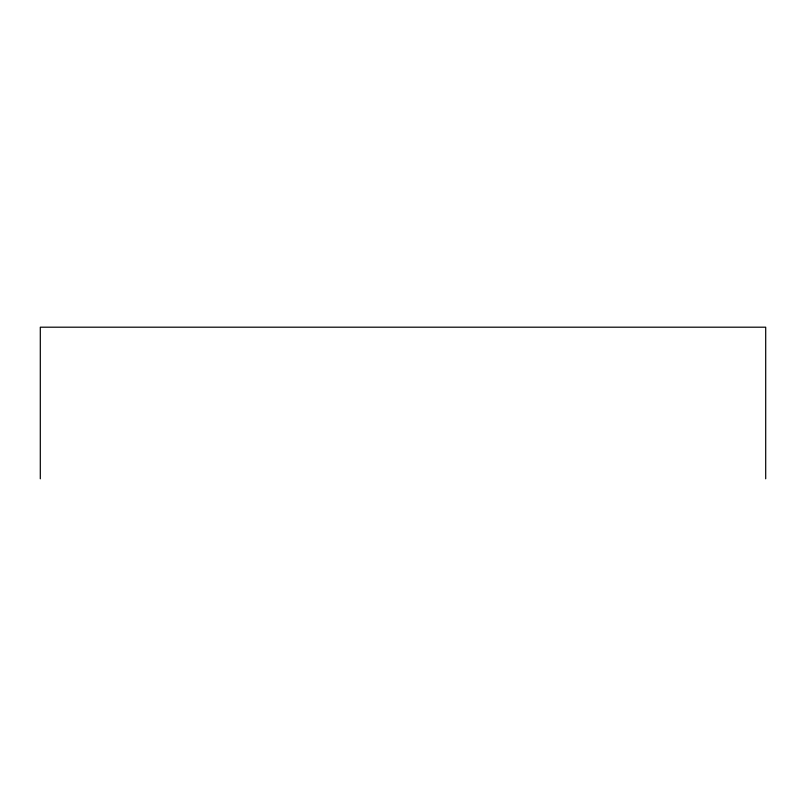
<?xml version="1.0" encoding="UTF-8"?>
<svg xmlns="http://www.w3.org/2000/svg" width="806" height="806" viewBox="0 0 806 806"><rect width="100%" height="100%" fill="white"/><g stroke="black" fill="none" stroke-linecap="round" stroke-linejoin="round"><path stroke-width="1.21" d="M765.7 478.804L765.7 327.196L40.3 327.196L40.3 478.804"/></g></svg>
